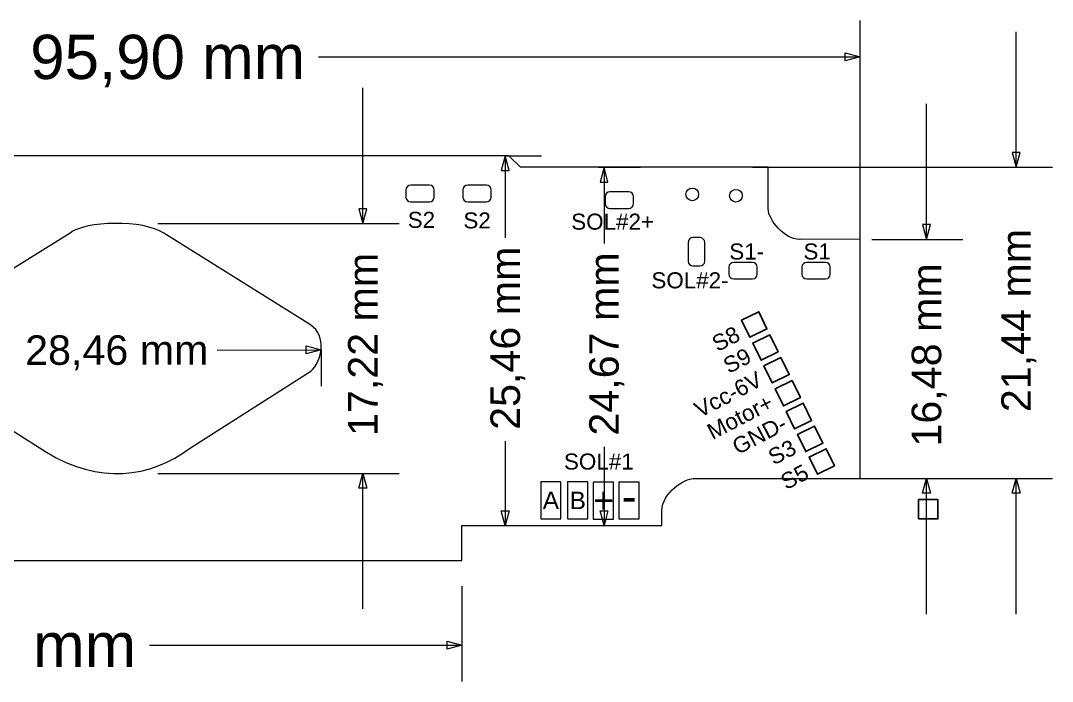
# Model space of a CAD drawing. Header units: millimetres. Extents: x -59 to 59, y -49 to 45.
# Drawn here: x -12 to 59.1, y -49.4 to -3.9 of the extents above; entities that cross this region are included whole.
import ezdxf

# ---------------------------------------------------------------- set-up
doc = ezdxf.new("R2010")
doc.units = ezdxf.units.MM
doc.header["$MEASUREMENT"] = 0
doc.layers.add('Capa 1', color=7, linetype='Continuous')
doc.styles.add('0', font='arial.ttf', dxfattribs={"height": 1})
doc.styles.add('1', font='Arial', dxfattribs={"height": 1})
doc.styles.add('10', font='Arial', dxfattribs={"height": 1})
doc.styles.add('11', font='Arial', dxfattribs={"height": 1})
doc.styles.add('12', font='Arial', dxfattribs={"height": 1})
doc.styles.add('13', font='Arial', dxfattribs={"height": 1})
doc.styles.add('14', font='Arial', dxfattribs={"height": 1})
doc.styles.add('15', font='Arial', dxfattribs={"height": 1})
doc.styles.add('16', font='Arial', dxfattribs={"height": 1})
doc.styles.add('17', font='Arial', dxfattribs={"height": 1})
doc.styles.add('19', font='Arial', dxfattribs={"height": 1})
doc.styles.add('2', font='Arial', dxfattribs={"height": 1})
doc.styles.add('20', font='Arial', dxfattribs={"height": 1})
doc.styles.add('21', font='Arial', dxfattribs={"height": 1})
doc.styles.add('22', font='Arial', dxfattribs={"height": 1})
doc.styles.add('23', font='Arial', dxfattribs={"height": 1})
doc.styles.add('24', font='Arial', dxfattribs={"height": 1})
doc.styles.add('25', font='Arial', dxfattribs={"height": 1})
doc.styles.add('3', font='Arial', dxfattribs={"height": 1})
doc.styles.add('4', font='Arial', dxfattribs={"height": 1})
doc.styles.add('5', font='Arial', dxfattribs={"height": 1})
doc.styles.add('58', font='Arial', dxfattribs={"height": 1})
doc.styles.add('6', font='Arial', dxfattribs={"height": 1})
doc.styles.add('7', font='Arial', dxfattribs={"height": 1})
doc.styles.add('8', font='Arial', dxfattribs={"height": 1})
doc.styles.add('9', font='Arial', dxfattribs={"height": 1})

msp = doc.modelspace()

# ---------------------------------------------------------------- linework, layer by layer
at = {"layer": 'Capa 1', "lineweight": 9}
for points in [[(23.829, -38.236), (25.212, -38.236), (25.212, -35.697), (23.829, -35.697), (23.829, -38.236)], [(25.677, -38.243), (27.06, -38.243), (27.06, -35.704), (25.677, -35.704), (25.677, -38.243)], [(29.211, -38.251), (30.594, -38.251), (30.594, -35.711), (29.211, -35.711), (29.211, -38.251)]]:
    msp.add_lwpolyline(points, close=True, dxfattribs=at)
at = {"layer": 'Capa 1', "color": 254, "lineweight": 9}
for points in [[(23.829, -38.236), (25.212, -38.236), (25.212, -35.697), (23.829, -35.697), (23.829, -38.236)], [(25.677, -38.243), (27.06, -38.243), (27.06, -35.704), (25.677, -35.704), (25.677, -38.243)]]:
    msp.add_lwpolyline(points, close=True, dxfattribs=at)
at = {"layer": 'Capa 1', "color": 7, "lineweight": 9}
for points in [[(27.442, -38.253), (28.825, -38.253), (28.825, -35.714), (27.442, -35.714), (27.442, -38.253)], [(29.211, -38.251), (30.594, -38.251), (30.594, -35.711), (29.211, -35.711), (29.211, -38.251)]]:
    msp.add_lwpolyline(points, close=True, dxfattribs=at)
at = {"layer": 'Capa 1'}
msp.add_lwpolyline([(49.842, -38.243), (51.17, -38.243), (51.17, -36.915), (49.842, -36.915), (49.842, -38.243)], close=True, dxfattribs=at)
msp.add_lwpolyline([(49.842, -38.243), (51.17, -38.243), (51.17, -36.915), (49.842, -36.915), (49.842, -38.243)], close=True, dxfattribs=at)
msp.add_lwpolyline([(49.842, -38.243), (51.17, -38.243), (51.17, -36.915), (49.842, -36.915), (49.842, -38.243)], close=True, dxfattribs=at)
at = {"layer": 'Capa 1', "color": 254, "lineweight": 9}
for centre in [(34.253, -15.899), (34.253, -15.899), (37.264, -15.992), (37.264, -15.992)]:
    msp.add_ellipse(centre, major_axis=(0, 0.439), ratio=1, dxfattribs=at)
at = {"layer": 'Capa 1', "color": 155, "lineweight": 9}
for points in [[(45.811, -28.055), (45.811, -28.055), (45.811, -3.928), (45.811, -3.928)], [(56.551, -14.029), (56.551, -14.029), (56.551, -4.697), (56.551, -4.697)], [(8.519, -6.428), (8.519, -6.428), (45.811, -6.428), (45.811, -6.428)], [(11.576, -17.896), (11.576, -17.896), (11.576, -8.563), (11.576, -8.563)], [(50.382, -18.991), (50.382, -18.991), (50.382, -9.659), (50.382, -9.659)], [(21.381, -13.24), (21.381, -13.24), (23.881, -13.24), (23.881, -13.24)], [(21.381, -13.24), (21.381, -13.24), (21.381, -18.881), (21.381, -18.881)], [(27.779, -14.029), (27.779, -14.029), (30.681, -14.029), (30.681, -14.029)], [(28.181, -14.029), (28.181, -14.029), (28.181, -19.276), (28.181, -19.276)], [(38.414, -14.029), (38.414, -14.029), (59.051, -14.029), (59.051, -14.029)], [(-2.536, -17.896), (-2.536, -17.896), (14.076, -17.896), (14.076, -17.896)], [(46.62, -18.991), (46.62, -18.991), (52.882, -18.991), (52.882, -18.991)], [(1.554, -26.613), (1.554, -26.613), (8.697, -26.607), (8.697, -26.607)], [(8.697, -26.607), (8.697, -26.607), (8.697, -29.107), (8.697, -29.107)], [(21.381, -32.892), (21.381, -32.892), (21.381, -38.697), (21.381, -38.697)], [(28.18, -33.287), (28.18, -33.287), (28.18, -38.697), (28.18, -38.697)], [(-2.536, -35.114), (-2.536, -35.114), (14.075, -35.115), (14.075, -35.115)], [(11.575, -44.447), (11.575, -44.447), (11.575, -35.115), (11.575, -35.115)], [(38.414, -35.467), (38.414, -35.467), (59.051, -35.467), (59.051, -35.467)], [(46.62, -35.467), (46.62, -35.467), (52.882, -35.467), (52.882, -35.467)], [(50.382, -44.8), (50.382, -44.8), (50.382, -35.467), (50.382, -35.467)], [(56.551, -44.8), (56.551, -44.8), (56.551, -35.467), (56.551, -35.467)], [(21.381, -38.697), (21.381, -38.697), (23.881, -38.697), (23.881, -38.697)], [(27.778, -38.697), (27.778, -38.697), (30.68, -38.697), (30.68, -38.697)], [(18.39, -42.878), (18.39, -42.878), (18.39, -49.436), (18.39, -49.436)], [(-3.116, -46.936), (-3.116, -46.936), (18.39, -46.936), (18.39, -46.936)]]:
    msp.add_open_spline(points, degree=3, dxfattribs=at)
for points in [[(44.795, -6.7), (44.795, -6.7), (45.811, -6.428), (45.811, -6.428), (45.811, -6.428), (45.811, -6.428), (44.795, -6.156), (44.795, -6.156), (44.795, -6.156), (44.795, -6.156), (44.795, -6.7), (44.795, -6.7)], [(21.108, -14.255), (21.108, -14.255), (21.381, -13.24), (21.381, -13.24), (21.381, -13.24), (21.381, -13.24), (21.653, -14.255), (21.653, -14.255), (21.653, -14.255), (21.653, -14.255), (21.108, -14.255), (21.108, -14.255)], [(56.823, -13.013), (56.823, -13.013), (56.551, -14.029), (56.551, -14.029), (56.551, -14.029), (56.551, -14.029), (56.279, -13.013), (56.279, -13.013), (56.279, -13.013), (56.279, -13.013), (56.823, -13.013), (56.823, -13.013)], [(27.908, -15.045), (27.908, -15.045), (28.181, -14.029), (28.181, -14.029), (28.181, -14.029), (28.181, -14.029), (28.453, -15.045), (28.453, -15.045), (28.453, -15.045), (28.453, -15.045), (27.908, -15.045), (27.908, -15.045)], [(11.848, -16.88), (11.848, -16.88), (11.576, -17.896), (11.576, -17.896), (11.576, -17.896), (11.576, -17.896), (11.303, -16.88), (11.303, -16.88), (11.303, -16.88), (11.303, -16.88), (11.848, -16.88), (11.848, -16.88)], [(50.654, -17.975), (50.654, -17.975), (50.382, -18.991), (50.382, -18.991), (50.382, -18.991), (50.382, -18.991), (50.11, -17.975), (50.11, -17.975), (50.11, -17.975), (50.11, -17.975), (50.654, -17.975), (50.654, -17.975)], [(7.681, -26.88), (7.681, -26.88), (8.697, -26.607), (8.697, -26.607), (8.697, -26.607), (8.697, -26.607), (7.681, -26.335), (7.681, -26.335), (7.681, -26.335), (7.681, -26.335), (7.681, -26.88), (7.681, -26.88)], [(11.848, -36.131), (11.848, -36.131), (11.575, -35.115), (11.575, -35.115), (11.575, -35.115), (11.575, -35.115), (11.303, -36.131), (11.303, -36.131), (11.303, -36.131), (11.303, -36.131), (11.848, -36.131), (11.848, -36.131)], [(50.654, -36.483), (50.654, -36.483), (50.382, -35.467), (50.382, -35.467), (50.382, -35.467), (50.382, -35.467), (50.11, -36.483), (50.11, -36.483), (50.11, -36.483), (50.11, -36.483), (50.654, -36.483), (50.654, -36.483)], [(56.823, -36.483), (56.823, -36.483), (56.551, -35.467), (56.551, -35.467), (56.551, -35.467), (56.551, -35.467), (56.279, -36.483), (56.279, -36.483), (56.279, -36.483), (56.279, -36.483), (56.823, -36.483), (56.823, -36.483)], [(21.108, -37.681), (21.108, -37.681), (21.381, -38.697), (21.381, -38.697), (21.381, -38.697), (21.381, -38.697), (21.653, -37.681), (21.653, -37.681), (21.653, -37.681), (21.653, -37.681), (21.108, -37.681), (21.108, -37.681)], [(27.908, -37.681), (27.908, -37.681), (28.18, -38.697), (28.18, -38.697), (28.18, -38.697), (28.18, -38.697), (28.453, -37.681), (28.453, -37.681), (28.453, -37.681), (28.453, -37.681), (27.908, -37.681), (27.908, -37.681)], [(17.374, -47.208), (17.374, -47.208), (18.39, -46.936), (18.39, -46.936), (18.39, -46.936), (18.39, -46.936), (17.374, -46.663), (17.374, -46.663), (17.374, -46.663), (17.374, -46.663), (17.374, -47.208), (17.374, -47.208)]]:
    msp.add_open_spline(points, degree=3, knots=[0, 0, 0, 0, 0.25, 0.25, 0.25, 0.25, 0.5, 0.5, 0.5, 0.5, 1, 1, 1, 1], dxfattribs=at)
at = {"layer": 'Capa 1', "lineweight": 9}
for points, knots in [([(41.624, -18.991), (41.624, -18.991), (41.694, -18.99), (41.694, -18.99), (41.694, -18.99), (41.694, -18.99), (45.811, -18.993), (45.811, -18.993), (45.811, -18.993), (45.811, -18.993), (45.811, -35.467), (45.811, -35.467), (45.811, -35.467), (45.811, -35.467), (34.33, -35.467), (34.33, -35.467), (34.33, -35.467), (33.778, -35.467), (32.162, -36.401), (32.162, -37.708), (32.162, -37.708), (32.162, -37.708), (32.162, -38.697), (32.162, -38.697), (32.162, -38.697), (32.162, -38.697), (18.39, -38.697), (18.39, -38.697), (18.39, -38.697), (18.39, -38.697), (18.39, -41.106), (18.39, -41.106), (18.39, -41.106), (18.39, -41.106), (-45.923, -41.106), (-45.923, -41.106), (-45.923, -41.106), (-45.923, -41.106), (-45.923, -37.501), (-45.923, -37.501), (-45.923, -37.501), (-45.923, -36.783), (-47.229, -35.467), (-48.432, -35.467), (-48.432, -35.467), (-48.432, -35.467), (-50.09, -35.467), (-50.09, -35.467), (-50.09, -35.467), (-50.09, -35.467), (-50.09, -27.285), (-50.09, -27.285), (-50.09, -27.285), (-50.09, -27.285), (-47.502, -27.264), (-47.502, -27.264), (-47.502, -27.264), (-46.81, -27.052), (-46.817, -25.849), (-47.502, -25.649), (-47.502, -25.649), (-47.502, -25.649), (-50.09, -25.646), (-50.09, -25.646), (-50.09, -25.646), (-50.09, -25.646), (-50.09, -21.818), (-50.09, -21.818), (-50.09, -21.818), (-50.09, -21.818), (-47.502, -21.818), (-47.502, -21.818), (-47.502, -21.818), (-45.923, -21.818), (-45.265, -20.174), (-45.265, -18.993), (-45.265, -18.993), (-45.265, -18.993), (-45.265, -14.029), (-45.265, -14.029), (-45.265, -14.029), (-45.265, -14.029), (-34.984, -14.029), (-34.984, -14.029), (-34.984, -14.029), (-34.984, -14.029), (-34.984, -15.159), (-34.984, -15.159), (-34.984, -15.159), (-34.984, -15.159), (-25.555, -15.159), (-25.555, -15.159), (-25.555, -15.159), (-25.555, -15.159), (-25.555, -13.24), (-25.555, -13.24), (-25.555, -13.24), (-25.555, -13.24), (21.63, -13.24), (21.63, -13.24), (21.63, -13.24), (21.63, -13.24), (22.441, -14.029), (22.441, -14.029), (22.441, -14.029), (22.441, -14.029), (39.474, -14.029), (39.474, -14.029), (39.474, -14.029), (39.474, -14.029), (39.48, -16.894), (39.48, -16.894), (39.48, -16.894), (39.513, -17.654), (40.58, -18.993), (41.624, -18.991)], [0, 0, 0, 0, 0.033333, 0.033333, 0.033333, 0.033333, 0.066667, 0.066667, 0.066667, 0.066667, 0.1, 0.1, 0.1, 0.1, 0.133333, 0.133333, 0.133333, 0.133333, 0.166667, 0.166667, 0.166667, 0.166667, 0.2, 0.2, 0.2, 0.2, 0.233333, 0.233333, 0.233333, 0.233333, 0.266667, 0.266667, 0.266667, 0.266667, 0.3, 0.3, 0.3, 0.3, 0.333333, 0.333333, 0.333333, 0.333333, 0.366667, 0.366667, 0.366667, 0.366667, 0.4, 0.4, 0.4, 0.4, 0.433333, 0.433333, 0.433333, 0.433333, 0.466667, 0.466667, 0.466667, 0.466667, 0.5, 0.5, 0.5, 0.5, 0.533333, 0.533333, 0.533333, 0.533333, 0.566667, 0.566667, 0.566667, 0.566667, 0.6, 0.6, 0.6, 0.6, 0.633333, 0.633333, 0.633333, 0.633333, 0.666667, 0.666667, 0.666667, 0.666667, 0.7, 0.7, 0.7, 0.7, 0.733333, 0.733333, 0.733333, 0.733333, 0.766667, 0.766667, 0.766667, 0.766667, 0.8, 0.8, 0.8, 0.8, 0.833333, 0.833333, 0.833333, 0.833333, 0.866667, 0.866667, 0.866667, 0.866667, 0.9, 0.9, 0.9, 0.9, 0.933333, 0.933333, 0.933333, 0.933333, 1, 1, 1, 1]), ([(-18.562, -24.756), (-18.562, -24.756), (-8.586, -18.568), (-8.586, -18.568), (-8.586, -18.568), (-7.559, -17.706), (-3.525, -17.622), (-2.126, -18.568), (-2.126, -18.568), (-2.126, -18.568), (7.968, -24.874), (7.968, -24.874), (7.968, -24.874), (9.111, -25.646), (8.781, -27.349), (7.984, -28.078), (7.984, -28.078), (7.984, -28.078), (-0.3, -33.34), (-0.3, -33.34), (-0.3, -33.34), (-3.05, -35.467), (-6.652, -35.828), (-10.213, -33.66), (-10.213, -33.66), (-10.213, -33.66), (-18.861, -28.174), (-18.861, -28.174), (-18.861, -28.174), (-20.031, -27.509), (-20.197, -25.665), (-18.562, -24.756)], [0, 0, 0, 0, 0.111111, 0.111111, 0.111111, 0.111111, 0.222222, 0.222222, 0.222222, 0.222222, 0.333333, 0.333333, 0.333333, 0.333333, 0.444444, 0.444444, 0.444444, 0.444444, 0.555556, 0.555556, 0.555556, 0.555556, 0.666667, 0.666667, 0.666667, 0.666667, 0.777778, 0.777778, 0.777778, 0.777778, 1, 1, 1, 1]), ([(37.114, -20.578), (37.114, -20.578), (38.404, -20.578), (38.404, -20.578), (38.404, -20.578), (38.587, -20.578), (38.736, -20.727), (38.736, -20.91), (38.736, -20.91), (38.736, -20.91), (38.736, -21.389), (38.736, -21.389), (38.736, -21.389), (38.736, -21.572), (38.587, -21.721), (38.404, -21.721), (38.404, -21.721), (38.404, -21.721), (37.114, -21.721), (37.114, -21.721), (37.114, -21.721), (36.932, -21.721), (36.782, -21.572), (36.782, -21.389), (36.782, -21.389), (36.782, -21.389), (36.782, -20.91), (36.782, -20.91), (36.782, -20.91), (36.782, -20.727), (36.932, -20.578), (37.114, -20.578)], [0, 0, 0, 0, 0.111111, 0.111111, 0.111111, 0.111111, 0.222222, 0.222222, 0.222222, 0.222222, 0.333333, 0.333333, 0.333333, 0.333333, 0.444444, 0.444444, 0.444444, 0.444444, 0.555556, 0.555556, 0.555556, 0.555556, 0.666667, 0.666667, 0.666667, 0.666667, 0.777778, 0.777778, 0.777778, 0.777778, 1, 1, 1, 1]), ([(42.14, -20.578), (42.14, -20.578), (43.43, -20.578), (43.43, -20.578), (43.43, -20.578), (43.613, -20.578), (43.762, -20.727), (43.762, -20.91), (43.762, -20.91), (43.762, -20.91), (43.762, -21.389), (43.762, -21.389), (43.762, -21.389), (43.762, -21.572), (43.613, -21.721), (43.43, -21.721), (43.43, -21.721), (43.43, -21.721), (42.14, -21.721), (42.14, -21.721), (42.14, -21.721), (41.957, -21.721), (41.808, -21.572), (41.808, -21.389), (41.808, -21.389), (41.808, -21.389), (41.808, -20.91), (41.808, -20.91), (41.808, -20.91), (41.808, -20.727), (41.957, -20.578), (42.14, -20.578)], [0, 0, 0, 0, 0.111111, 0.111111, 0.111111, 0.111111, 0.222222, 0.222222, 0.222222, 0.222222, 0.333333, 0.333333, 0.333333, 0.333333, 0.444444, 0.444444, 0.444444, 0.444444, 0.555556, 0.555556, 0.555556, 0.555556, 0.666667, 0.666667, 0.666667, 0.666667, 0.777778, 0.777778, 0.777778, 0.777778, 1, 1, 1, 1]), ([(38.829, -23.988), (38.829, -23.988), (39.402, -25.163), (39.402, -25.163), (39.402, -25.163), (39.402, -25.163), (38.227, -25.735), (38.227, -25.735), (38.227, -25.735), (38.227, -25.735), (37.655, -24.561), (37.655, -24.561), (37.655, -24.561), (37.655, -24.561), (38.829, -23.988), (38.829, -23.988)], [0, 0, 0, 0, 0.2, 0.2, 0.2, 0.2, 0.4, 0.4, 0.4, 0.4, 0.6, 0.6, 0.6, 0.6, 1, 1, 1, 1]), ([(39.597, -25.563), (39.597, -25.563), (40.17, -26.737), (40.17, -26.737), (40.17, -26.737), (40.17, -26.737), (38.995, -27.31), (38.995, -27.31), (38.995, -27.31), (38.995, -27.31), (38.423, -26.136), (38.423, -26.136), (38.423, -26.136), (38.423, -26.136), (39.597, -25.563), (39.597, -25.563)], [0, 0, 0, 0, 0.2, 0.2, 0.2, 0.2, 0.4, 0.4, 0.4, 0.4, 0.6, 0.6, 0.6, 0.6, 1, 1, 1, 1]), ([(40.365, -27.137), (40.365, -27.137), (40.938, -28.311), (40.938, -28.311), (40.938, -28.311), (40.938, -28.311), (39.763, -28.884), (39.763, -28.884), (39.763, -28.884), (39.763, -28.884), (39.191, -27.71), (39.191, -27.71), (39.191, -27.71), (39.191, -27.71), (40.365, -27.137), (40.365, -27.137)], [0, 0, 0, 0, 0.2, 0.2, 0.2, 0.2, 0.4, 0.4, 0.4, 0.4, 0.6, 0.6, 0.6, 0.6, 1, 1, 1, 1]), ([(41.133, -28.712), (41.133, -28.712), (41.705, -29.886), (41.705, -29.886), (41.705, -29.886), (41.705, -29.886), (40.531, -30.459), (40.531, -30.459), (40.531, -30.459), (40.531, -30.459), (39.958, -29.284), (39.958, -29.284), (39.958, -29.284), (39.958, -29.284), (41.133, -28.712), (41.133, -28.712)], [0, 0, 0, 0, 0.2, 0.2, 0.2, 0.2, 0.4, 0.4, 0.4, 0.4, 0.6, 0.6, 0.6, 0.6, 1, 1, 1, 1]), ([(41.901, -30.286), (41.901, -30.286), (42.473, -31.46), (42.473, -31.46), (42.473, -31.46), (42.473, -31.46), (41.299, -32.033), (41.299, -32.033), (41.299, -32.033), (41.299, -32.033), (40.726, -30.858), (40.726, -30.858), (40.726, -30.858), (40.726, -30.858), (41.901, -30.286), (41.901, -30.286)], [0, 0, 0, 0, 0.2, 0.2, 0.2, 0.2, 0.4, 0.4, 0.4, 0.4, 0.6, 0.6, 0.6, 0.6, 1, 1, 1, 1]), ([(42.668, -31.86), (42.668, -31.86), (43.241, -33.034), (43.241, -33.034), (43.241, -33.034), (43.241, -33.034), (42.067, -33.607), (42.067, -33.607), (42.067, -33.607), (42.067, -33.607), (41.494, -32.433), (41.494, -32.433), (41.494, -32.433), (41.494, -32.433), (42.668, -31.86), (42.668, -31.86)], [0, 0, 0, 0, 0.2, 0.2, 0.2, 0.2, 0.4, 0.4, 0.4, 0.4, 0.6, 0.6, 0.6, 0.6, 1, 1, 1, 1]), ([(43.478, -33.416), (43.478, -33.416), (44.05, -34.59), (44.05, -34.59), (44.05, -34.59), (44.05, -34.59), (42.876, -35.163), (42.876, -35.163), (42.876, -35.163), (42.876, -35.163), (42.303, -33.988), (42.303, -33.988), (42.303, -33.988), (42.303, -33.988), (43.478, -33.416), (43.478, -33.416)], [0, 0, 0, 0, 0.2, 0.2, 0.2, 0.2, 0.4, 0.4, 0.4, 0.4, 0.6, 0.6, 0.6, 0.6, 1, 1, 1, 1])]:
    msp.add_open_spline(points, degree=3, knots=knots, dxfattribs=at)
at = {"layer": 'Capa 1', "color": 254, "lineweight": 9}
for points in [[(14.874, -15.265), (14.874, -15.265), (16.163, -15.265), (16.163, -15.265), (16.163, -15.265), (16.346, -15.265), (16.496, -15.414), (16.496, -15.597), (16.496, -15.597), (16.496, -15.597), (16.496, -16.076), (16.496, -16.076), (16.496, -16.076), (16.496, -16.259), (16.346, -16.408), (16.163, -16.408), (16.163, -16.408), (16.163, -16.408), (14.874, -16.408), (14.874, -16.408), (14.874, -16.408), (14.691, -16.408), (14.541, -16.259), (14.541, -16.076), (14.541, -16.076), (14.541, -16.076), (14.541, -15.597), (14.541, -15.597), (14.541, -15.597), (14.541, -15.414), (14.691, -15.265), (14.874, -15.265)], [(18.793, -15.265), (18.793, -15.265), (20.083, -15.265), (20.083, -15.265), (20.083, -15.265), (20.266, -15.265), (20.415, -15.414), (20.415, -15.597), (20.415, -15.597), (20.415, -15.597), (20.415, -16.076), (20.415, -16.076), (20.415, -16.076), (20.415, -16.259), (20.266, -16.408), (20.083, -16.408), (20.083, -16.408), (20.083, -16.408), (18.793, -16.408), (18.793, -16.408), (18.793, -16.408), (18.61, -16.408), (18.461, -16.259), (18.461, -16.076), (18.461, -16.076), (18.461, -16.076), (18.461, -15.597), (18.461, -15.597), (18.461, -15.597), (18.461, -15.414), (18.61, -15.265), (18.793, -15.265)], [(28.592, -15.718), (28.592, -15.718), (29.882, -15.718), (29.882, -15.718), (29.882, -15.718), (30.065, -15.718), (30.214, -15.867), (30.214, -16.05), (30.214, -16.05), (30.214, -16.05), (30.214, -16.529), (30.214, -16.529), (30.214, -16.529), (30.214, -16.712), (30.065, -16.861), (29.882, -16.861), (29.882, -16.861), (29.882, -16.861), (28.592, -16.861), (28.592, -16.861), (28.592, -16.861), (28.409, -16.861), (28.26, -16.712), (28.26, -16.529), (28.26, -16.529), (28.26, -16.529), (28.26, -16.05), (28.26, -16.05), (28.26, -16.05), (28.26, -15.867), (28.409, -15.718), (28.592, -15.718)], [(28.592, -15.718), (28.592, -15.718), (29.882, -15.718), (29.882, -15.718), (29.882, -15.718), (30.065, -15.718), (30.214, -15.867), (30.214, -16.05), (30.214, -16.05), (30.214, -16.05), (30.214, -16.529), (30.214, -16.529), (30.214, -16.529), (30.214, -16.712), (30.065, -16.861), (29.882, -16.861), (29.882, -16.861), (29.882, -16.861), (28.592, -16.861), (28.592, -16.861), (28.592, -16.861), (28.409, -16.861), (28.26, -16.712), (28.26, -16.529), (28.26, -16.529), (28.26, -16.529), (28.26, -16.05), (28.26, -16.05), (28.26, -16.05), (28.26, -15.867), (28.409, -15.718), (28.592, -15.718)], [(33.97, -20.494), (33.97, -20.494), (33.97, -19.204), (33.97, -19.204), (33.97, -19.204), (33.97, -19.021), (34.12, -18.872), (34.303, -18.872), (34.303, -18.872), (34.303, -18.872), (34.781, -18.872), (34.781, -18.872), (34.781, -18.872), (34.964, -18.872), (35.114, -19.021), (35.114, -19.204), (35.114, -19.204), (35.114, -19.204), (35.114, -20.494), (35.114, -20.494), (35.114, -20.494), (35.114, -20.677), (34.964, -20.826), (34.781, -20.826), (34.781, -20.826), (34.781, -20.826), (34.303, -20.826), (34.303, -20.826), (34.303, -20.826), (34.12, -20.826), (33.97, -20.677), (33.97, -20.494)]]:
    msp.add_open_spline(points, degree=3, knots=[0, 0, 0, 0, 0.111111, 0.111111, 0.111111, 0.111111, 0.222222, 0.222222, 0.222222, 0.222222, 0.333333, 0.333333, 0.333333, 0.333333, 0.444444, 0.444444, 0.444444, 0.444444, 0.555556, 0.555556, 0.555556, 0.555556, 0.666667, 0.666667, 0.666667, 0.666667, 0.777778, 0.777778, 0.777778, 0.777778, 1, 1, 1, 1], dxfattribs=at)
at = {"layer": 'Capa 1', "color": 7, "lineweight": 9}
for points in [[(37.114, -20.578), (37.114, -20.578), (38.404, -20.578), (38.404, -20.578), (38.404, -20.578), (38.587, -20.578), (38.736, -20.727), (38.736, -20.91), (38.736, -20.91), (38.736, -20.91), (38.736, -21.389), (38.736, -21.389), (38.736, -21.389), (38.736, -21.572), (38.587, -21.721), (38.404, -21.721), (38.404, -21.721), (38.404, -21.721), (37.114, -21.721), (37.114, -21.721), (37.114, -21.721), (36.932, -21.721), (36.782, -21.572), (36.782, -21.389), (36.782, -21.389), (36.782, -21.389), (36.782, -20.91), (36.782, -20.91), (36.782, -20.91), (36.782, -20.727), (36.932, -20.578), (37.114, -20.578)], [(42.14, -20.578), (42.14, -20.578), (43.43, -20.578), (43.43, -20.578), (43.43, -20.578), (43.613, -20.578), (43.762, -20.727), (43.762, -20.91), (43.762, -20.91), (43.762, -20.91), (43.762, -21.389), (43.762, -21.389), (43.762, -21.389), (43.762, -21.572), (43.613, -21.721), (43.43, -21.721), (43.43, -21.721), (43.43, -21.721), (42.14, -21.721), (42.14, -21.721), (42.14, -21.721), (41.957, -21.721), (41.808, -21.572), (41.808, -21.389), (41.808, -21.389), (41.808, -21.389), (41.808, -20.91), (41.808, -20.91), (41.808, -20.91), (41.808, -20.727), (41.957, -20.578), (42.14, -20.578)]]:
    msp.add_open_spline(points, degree=3, knots=[0, 0, 0, 0, 0.111111, 0.111111, 0.111111, 0.111111, 0.222222, 0.222222, 0.222222, 0.222222, 0.333333, 0.333333, 0.333333, 0.333333, 0.444444, 0.444444, 0.444444, 0.444444, 0.555556, 0.555556, 0.555556, 0.555556, 0.666667, 0.666667, 0.666667, 0.666667, 0.777778, 0.777778, 0.777778, 0.777778, 1, 1, 1, 1], dxfattribs=at)
at = {"layer": 'Capa 1', "color": 7}
for points in [[(38.829, -23.988), (38.829, -23.988), (39.402, -25.163), (39.402, -25.163), (39.402, -25.163), (39.402, -25.163), (38.227, -25.735), (38.227, -25.735), (38.227, -25.735), (38.227, -25.735), (37.655, -24.561), (37.655, -24.561), (37.655, -24.561), (37.655, -24.561), (38.829, -23.988), (38.829, -23.988)], [(39.597, -25.563), (39.597, -25.563), (40.17, -26.737), (40.17, -26.737), (40.17, -26.737), (40.17, -26.737), (38.995, -27.31), (38.995, -27.31), (38.995, -27.31), (38.995, -27.31), (38.423, -26.136), (38.423, -26.136), (38.423, -26.136), (38.423, -26.136), (39.597, -25.563), (39.597, -25.563)], [(40.365, -27.137), (40.365, -27.137), (40.938, -28.311), (40.938, -28.311), (40.938, -28.311), (40.938, -28.311), (39.763, -28.884), (39.763, -28.884), (39.763, -28.884), (39.763, -28.884), (39.191, -27.71), (39.191, -27.71), (39.191, -27.71), (39.191, -27.71), (40.365, -27.137), (40.365, -27.137)], [(41.133, -28.712), (41.133, -28.712), (41.705, -29.886), (41.705, -29.886), (41.705, -29.886), (41.705, -29.886), (40.531, -30.459), (40.531, -30.459), (40.531, -30.459), (40.531, -30.459), (39.958, -29.284), (39.958, -29.284), (39.958, -29.284), (39.958, -29.284), (41.133, -28.712), (41.133, -28.712)], [(41.901, -30.286), (41.901, -30.286), (42.473, -31.46), (42.473, -31.46), (42.473, -31.46), (42.473, -31.46), (41.299, -32.033), (41.299, -32.033), (41.299, -32.033), (41.299, -32.033), (40.726, -30.858), (40.726, -30.858), (40.726, -30.858), (40.726, -30.858), (41.901, -30.286), (41.901, -30.286)], [(42.668, -31.86), (42.668, -31.86), (43.241, -33.034), (43.241, -33.034), (43.241, -33.034), (43.241, -33.034), (42.067, -33.607), (42.067, -33.607), (42.067, -33.607), (42.067, -33.607), (41.494, -32.433), (41.494, -32.433), (41.494, -32.433), (41.494, -32.433), (42.668, -31.86), (42.668, -31.86)], [(43.478, -33.416), (43.478, -33.416), (44.05, -34.59), (44.05, -34.59), (44.05, -34.59), (44.05, -34.59), (42.876, -35.163), (42.876, -35.163), (42.876, -35.163), (42.876, -35.163), (42.303, -33.988), (42.303, -33.988), (42.303, -33.988), (42.303, -33.988), (43.478, -33.416), (43.478, -33.416)]]:
    msp.add_open_spline(points, degree=3, knots=[0, 0, 0, 0, 0.2, 0.2, 0.2, 0.2, 0.4, 0.4, 0.4, 0.4, 0.6, 0.6, 0.6, 0.6, 1, 1, 1, 1], dxfattribs=at)

# ---------------------------------------------------------------- texts
at = {"layer": 'Capa 1', "color": 155}
for s, height, rotation, style, p in [('95,90 mm', 3.048, 0.00012, '20', (-11.328, -7.95)), ('21,44 mm', 2.032, 90, '24', (57.566, -30.893)), ('25,46 mm', 2.032, 89.99955, '22', (22.395, -32.113)), ('17,22 mm', 2.032, 89.99933, '25', (12.59, -32.538)), ('24,67 mm', 2.032, 89.99977, '23', (29.195, -32.508)), ('16,48 mm', 2.032, 90, '58', (51.397, -33.262)), ('28,46 mm', 2.032, 0.04731, '21', (-11.677, -27.638)), ('64,31 mm', 3.048, -0.00009, '19', (-22.964, -48.457))]:
    msp.add_text(s, height=height, rotation=rotation, dxfattribs=dict(at, style=style)).set_placement(p)
at = {"layer": 'Capa 1', "color": 254}
for s, height, style, p in [('S2', 1.1046, '8', (14.664, -18.201)), ('S2', 1.1046, '9', (18.497, -18.24)), ('SOL#2+', 1.1046, '1', (25.921, -18.325)), ('A', 1.204, '3', (23.962, -37.566)), ('B', 1.204, '4', (25.81, -37.573))]:
    msp.add_text(s, height=height, dxfattribs=dict(at, style=style)).set_placement(p)
at = {"layer": 'Capa 1', "color": 253}
for s, height, style, p in [('S1-', 1.1046, '0', (36.805, -20.381)), ('S1', 1.1046, '17', (41.911, -20.379)), ('SOL#2-', 1.1046, '2', (31.442, -22.365)), ('SOL#1', 1.1046, '7', (25.422, -34.846)), ('+', 1.737, '5', (27.452, -37.835)), ('-', 2.23, '6', (29.385, -37.784))]:
    msp.add_text(s, height=height, dxfattribs=dict(at, style=style)).set_placement(p)
at = {"layer": 'Capa 1', "color": 253, "oblique": -0.00002}
for s, style, p in [('S8', '10', (35.987, -26.766)), ('S9', '12', (36.763, -28.272)), ('Vcc-6V', '13', (34.776, -31.311)), ('Motor+', '14', (35.651, -32.826)), ('GND-', '15', (37.386, -33.854)), ('S3', '11', (39.859, -34.576)), ('S5', '16', (40.718, -36.277))]:
    msp.add_text(s, height=1.1046, rotation=27.52356, dxfattribs=dict(at, style=style)).set_placement(p)

doc.saveas('drawing.dxf')
